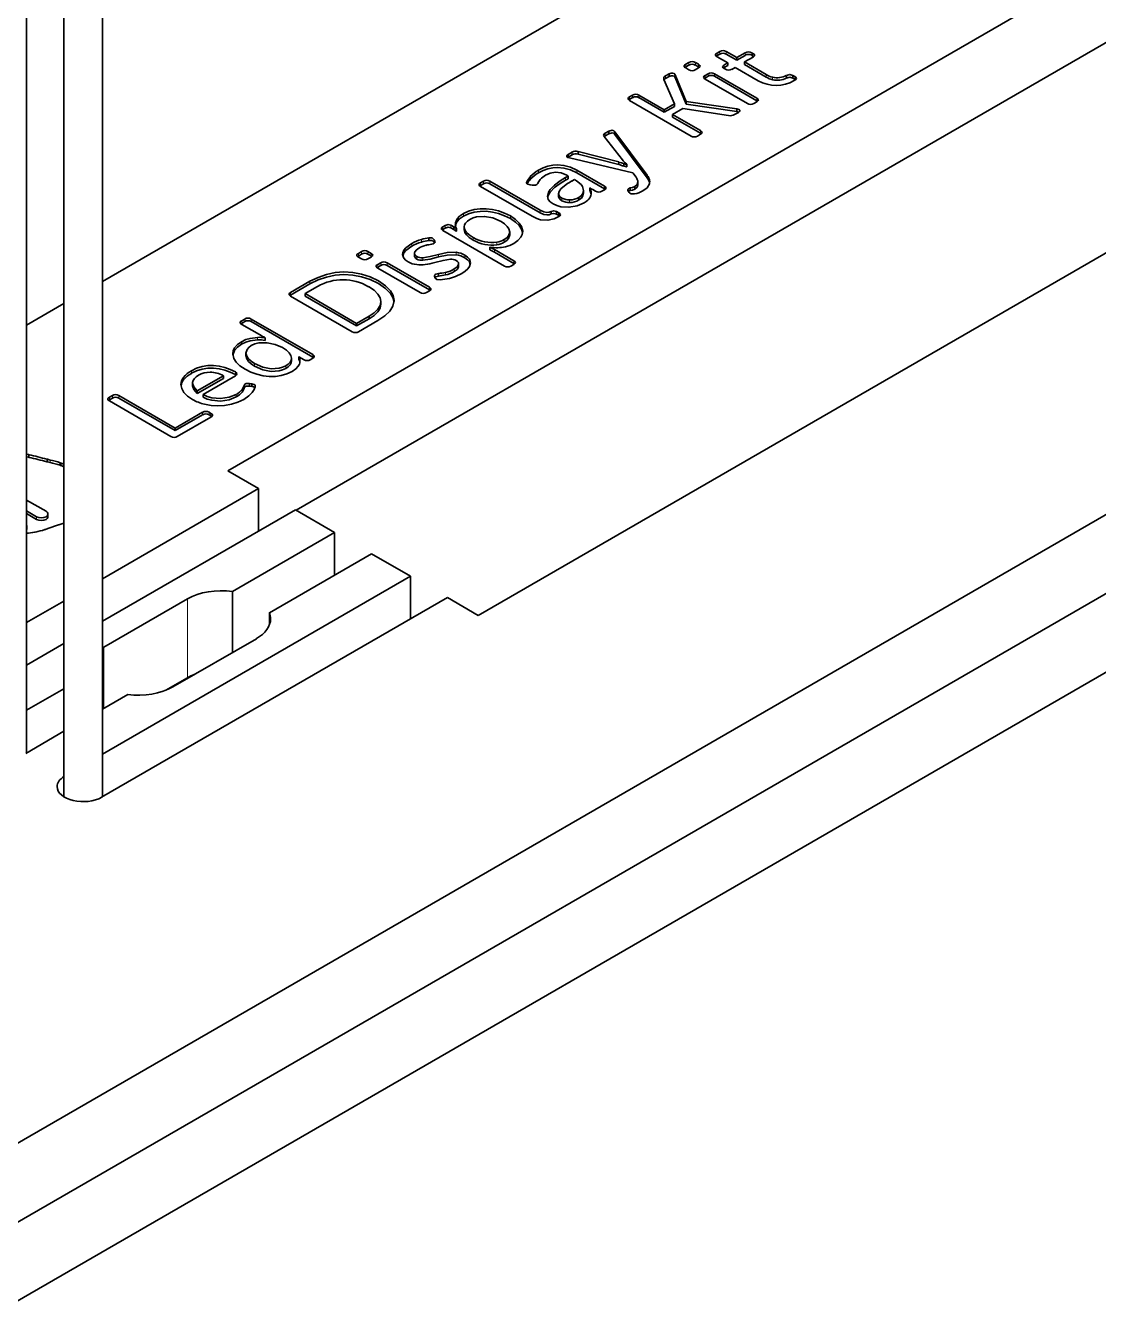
# Model space of a CAD drawing. Extents: x 276 to 1434, y 180 to 714.
# Drawn here: x 852.07 to 885.41, y 555.13 to 595.08 of the extents above; entities that cross this region are included whole.
import ezdxf

# ---------------------------------------------------------------- set-up
doc = ezdxf.new("R2010")
doc.units = 0

msp = doc.modelspace()

# ---------------------------------------------------------------- linework, layer by layer
at = {"color": 7, "lineweight": 35}
for p, q in [((854.457, 587.14), (1030.455, 688.752)), ((1033.969, 682.641), (858.355, 581.25)), ((1033.969, 680.191), (860.476, 580.025)), ((866.133, 576.759), (1041.747, 678.15)), ((1052.332, 676.121), (851.253, 560.028)), ((1052.332, 673.672), (851.253, 557.578)), ((1052.332, 673.672), (851.253, 557.578)), ((1052.332, 671.222), (851.253, 555.129)), ((852.096, 572.484), (852.096, 604.293)), ((853.257, 571.121), (853.257, 602.93)), ((854.457, 571.12), (854.457, 602.929))]:
    msp.add_line(p, q, dxfattribs=at)
at = {"color": 7, "lineweight": 35, "ltscale": 0.000726647}
for p, q in [((873.537, 594.138), (873.561, 594.154)), ((870.815, 592.777), (870.84, 592.794)), ((870.058, 590.016), (870.082, 590)), ((862.988, 587.567), (863.012, 587.583)), ((860.991, 584.782), (861.015, 584.765))]:
    msp.add_line(p, q, dxfattribs=at)
at = {"color": 7, "lineweight": 35, "ltscale": 0.002513}
msp.add_line((873.561, 594.236), (873.648, 594.286), dxfattribs=at)
at = {"color": 7, "lineweight": 13, "ltscale": 0.00204}
for p, q in [((873.561, 594.236), (873.561, 594.154)), ((874.678, 594.224), (874.678, 594.142)), ((873.282, 593.594), (873.282, 593.513)), ((873.48, 593.594), (873.48, 593.513)), ((866.209, 590.202), (866.209, 590.12)), ((870.058, 590.098), (870.058, 590.016)), ((868.741, 589.728), (868.741, 589.646)), ((868.978, 589.673), (868.978, 589.591)), ((865.679, 589.245), (865.679, 589.164)), ((867.137, 589.171), (867.137, 589.089)), ((864.373, 588.443), (864.373, 588.362)), ((862.512, 588.067), (862.512, 587.986)), ((862.709, 588.067), (862.709, 587.986)), ((864.231, 587.912), (864.231, 587.83)), ((865.722, 587.953), (865.722, 587.872)), ((863.105, 587.718), (863.105, 587.636)), ((863.302, 587.718), (863.302, 587.636)), ((857.219, 584.362), (857.219, 584.281)), ((856.976, 584.156), (856.976, 584.074)), ((854.669, 583.539), (854.669, 583.458)), ((857.827, 583.037), (857.827, 582.955)), ((852.723, 581.613), (852.723, 581.532)), ((852.742, 581.608), (852.742, 581.527))]:
    msp.add_line(p, q, dxfattribs=at)
at = {"color": 7, "lineweight": 35, "ltscale": 0.002512}
msp.add_line((873.561, 594.154), (873.648, 594.204), dxfattribs=at)
at = {"color": 7, "lineweight": 13, "ltscale": 0.002042}
for p, q in [((873.648, 594.286), (873.648, 594.204)), ((873.845, 594.286), (873.845, 594.204)), ((874.441, 594.246), (874.441, 594.164)), ((874.639, 594.246), (874.639, 594.164)), ((872.588, 593.885), (872.588, 593.803)), ((872.689, 593.943), (872.689, 593.862)), ((872.887, 593.943), (872.887, 593.862)), ((872.986, 593.886), (872.986, 593.805)), ((873.785, 593.867), (873.785, 593.786)), ((871.962, 593.523), (871.962, 593.442)), ((873.19, 593.541), (873.19, 593.459)), ((875.088, 593.569), (875.088, 593.487)), ((875.291, 593.486), (875.291, 593.404)), ((875.982, 593.505), (875.982, 593.423)), ((870.84, 592.875), (870.84, 592.794)), ((870.936, 592.931), (870.936, 592.849)), ((871.133, 592.931), (871.133, 592.849)), ((874.797, 592.834), (874.797, 592.752)), ((873.049, 591.825), (873.049, 591.743)), ((870.086, 591.748), (870.086, 591.667)), ((869.053, 591.152), (869.053, 591.07)), ((868.01, 590.592), (868.01, 590.51)), ((869.199, 590.594), (869.199, 590.512)), ((866.302, 590.255), (866.302, 590.174)), ((866.499, 590.255), (866.499, 590.174)), ((867.758, 590.394), (867.758, 590.313)), ((868.855, 590.368), (868.855, 590.286)), ((865.484, 589.08), (865.484, 588.998)), ((868.065, 589.351), (868.065, 589.27)), ((865.038, 588.834), (865.038, 588.753)), ((865.107, 588.874), (865.107, 588.792)), ((865.29, 588.883), (865.29, 588.801)), ((864.069, 588.316), (864.069, 588.235)), ((865.984, 588.499), (865.984, 588.418)), ((866.718, 588.357), (866.718, 588.276)), ((866.948, 588.437), (866.948, 588.355)), ((862.41, 588.009), (862.41, 587.927)), ((862.808, 588.01), (862.808, 587.929)), ((864.411, 587.875), (864.411, 587.794)), ((864.897, 587.978), (864.897, 587.897)), ((865.452, 588.042), (865.452, 587.96)), ((866.64, 588.127), (866.64, 588.046)), ((867.242, 587.78), (867.242, 587.698)), ((863.012, 587.665), (863.012, 587.583)), ((865.119, 587.419), (865.119, 587.337)), ((865.392, 587.525), (865.392, 587.443)), ((865.525, 587.662), (865.525, 587.58)), ((860.907, 587.141), (860.907, 587.059)), ((864.619, 586.958), (864.619, 586.876)), ((860.306, 586.794), (860.306, 586.712)), ((858.785, 585.916), (858.785, 585.834)), ((858.878, 585.969), (858.878, 585.888)), ((859.075, 585.969), (859.075, 585.888)), ((859.278, 585.399), (859.278, 585.318)), ((859.186, 584.582), (859.186, 584.5)), ((860.991, 584.863), (860.991, 584.782)), ((858.593, 584.323), (858.593, 584.241)), ((860.156, 584.516), (860.156, 584.434)), ((858.795, 583.777), (858.795, 583.695)), ((854.765, 583.595), (854.765, 583.513)), ((854.963, 583.595), (854.963, 583.513)), ((858.617, 583.628), (858.617, 583.546)), ((857.57, 583.071), (857.57, 582.989)), ((857.768, 583.071), (857.768, 582.989)), ((852.152, 581.756), (852.152, 581.674)), ((852.175, 581.751), (852.175, 581.669)), ((852.827, 581.587), (852.827, 581.505)), ((853.168, 581.493), (853.168, 581.412)), ((852.408, 579.824), (852.408, 579.742))]:
    msp.add_line(p, q, dxfattribs=at)
at = {"color": 7, "lineweight": 35, "ltscale": 0.009592}
for p, q in [((873.845, 594.286), (874.178, 594.094)), ((873.845, 594.204), (874.178, 594.012))]:
    msp.add_line(p, q, dxfattribs=at)
at = {"color": 7, "lineweight": 35, "ltscale": 0.007605}
for p, q in [((874.178, 594.094), (874.441, 594.246)), ((874.178, 594.012), (874.441, 594.164))]:
    msp.add_line(p, q, dxfattribs=at)
at = {"color": 7, "lineweight": 35, "ltscale": 0.001123}
for p, q in [((874.639, 594.246), (874.678, 594.224)), ((874.639, 594.164), (874.678, 594.142))]:
    msp.add_line(p, q, dxfattribs=at)
at = {"color": 7, "lineweight": 35, "ltscale": 0.000724529}
for p, q in [((872.564, 593.787), (872.588, 593.803)), ((873.761, 593.77), (873.785, 593.786)), ((860.282, 586.696), (860.306, 586.712))]:
    msp.add_line(p, q, dxfattribs=at)
at = {"color": 7, "lineweight": 35, "ltscale": 0.002939}
for p, q in [((872.588, 593.885), (872.689, 593.943)), ((872.588, 593.803), (872.689, 593.862)), ((862.41, 587.927), (862.512, 587.986))]:
    msp.add_line(p, q, dxfattribs=at)
at = {"color": 7, "lineweight": 35, "ltscale": 0.002852}
for p, q in [((872.686, 593.714), (872.588, 593.771)), ((862.509, 587.838), (862.41, 587.895))]:
    msp.add_line(p, q, dxfattribs=at)
at = {"color": 7, "lineweight": 35, "ltscale": 0.002938}
for p, q in [((872.986, 593.772), (872.884, 593.714)), ((862.41, 588.009), (862.512, 588.067))]:
    msp.add_line(p, q, dxfattribs=at)
at = {"color": 7, "lineweight": 35, "ltscale": 0.002851}
for p, q in [((872.887, 593.943), (872.986, 593.886)), ((872.887, 593.862), (872.986, 593.805)), ((862.709, 588.067), (862.808, 588.01)), ((862.709, 587.986), (862.808, 587.929))]:
    msp.add_line(p, q, dxfattribs=at)
at = {"color": 7, "lineweight": 35, "ltscale": 0.000725796}
for p, q in [((872.986, 593.805), (873.01, 593.789)), ((873.165, 593.443), (873.19, 593.459)), ((874.797, 592.752), (874.821, 592.736)), ((873.049, 591.743), (873.073, 591.727)), ((865.014, 588.737), (865.038, 588.753)), ((862.808, 587.929), (862.832, 587.912)), ((864.619, 586.876), (864.643, 586.86)), ((858.761, 585.818), (858.785, 585.834))]:
    msp.add_line(p, q, dxfattribs=at)
at = {"color": 7, "lineweight": 35, "ltscale": 0.009593}
msp.add_line((873.893, 593.93), (873.561, 594.122), dxfattribs=at)
at = {"color": 7, "lineweight": 35, "ltscale": 0.003118}
msp.add_line((873.785, 593.867), (873.893, 593.93), dxfattribs=at)
at = {"color": 7, "lineweight": 35, "ltscale": 0.003119}
msp.add_line((873.785, 593.786), (873.893, 593.848), dxfattribs=at)
at = {"color": 7, "lineweight": 35, "ltscale": 0.001124}
for p, q in [((873.824, 593.731), (873.785, 593.753)), ((868.933, 590.413), (868.894, 590.435))]:
    msp.add_line(p, q, dxfattribs=at)
at = {"color": 7, "lineweight": 35, "ltscale": 0.00204}
for p, q in [((873.893, 593.93), (873.893, 593.848)), ((872.597, 592.732), (872.597, 592.65)), ((874.177, 592.497), (874.177, 592.415)), ((870.193, 591.81), (870.193, 591.729)), ((870.666, 590.801), (870.666, 590.72)), ((871.1, 590.218), (871.1, 590.136)), ((869.415, 589.964), (869.415, 589.883)), ((869.265, 589.75), (869.265, 589.669)), ((865.528, 587.686), (865.528, 587.604)), ((862.742, 586.057), (862.742, 585.976)), ((859.518, 585.389), (859.518, 585.307)), ((858.915, 584.912), (858.915, 584.831)), ((858.86, 583.906), (858.86, 583.824))]:
    msp.add_line(p, q, dxfattribs=at)
at = {"color": 7, "lineweight": 35, "ltscale": 0.003024}
msp.add_line((874.123, 593.79), (874.019, 593.729), dxfattribs=at)
at = {"color": 7, "lineweight": 35, "ltscale": 0.020746}
msp.add_line((874.842, 593.375), (874.123, 593.79), dxfattribs=at)
at = {"color": 7, "lineweight": 35, "ltscale": 0.002042}
for p, q in [((874.178, 594.094), (874.178, 594.012)), ((874.414, 593.958), (874.414, 593.876)), ((872.073, 593.587), (872.073, 593.506)), ((872.261, 593.558), (872.261, 593.476)), ((875.716, 593.538), (875.716, 593.456)), ((875.92, 593.541), (875.92, 593.459)), ((872.241, 592.658), (872.241, 592.576)), ((872.603, 592.728), (872.603, 592.647)), ((871.923, 592.475), (871.923, 592.393)), ((872.178, 592.328), (872.178, 592.246)), ((870.385, 591.79), (870.385, 591.708)), ((868.936, 591.085), (868.936, 591.003)), ((869.242, 591.171), (869.242, 591.089)), ((870.511, 590.85), (870.511, 590.768)), ((870.747, 590.775), (870.747, 590.694)), ((870.753, 590.779), (870.753, 590.697)), ((868.933, 590.413), (868.933, 590.331)), ((871.385, 590.442), (871.385, 590.36)), ((868.637, 589.86), (868.637, 589.778)), ((869.606, 590.048), (869.606, 589.966)), ((870.858, 590.041), (870.858, 589.959)), ((871.01, 590.091), (871.01, 590.009)), ((868.403, 589.315), (868.403, 589.234)), ((868.568, 589.31), (868.568, 589.229)), ((868.639, 589.269), (868.639, 589.187)), ((865.38, 588.831), (865.38, 588.749)), ((865.455, 588.781), (865.455, 588.699)), ((865.46, 588.784), (865.46, 588.702)), ((865.701, 588.831), (865.701, 588.749)), ((867.117, 588.671), (867.117, 588.589)), ((864.605, 588.491), (864.605, 588.409)), ((864.77, 588.434), (864.77, 588.352)), ((866.499, 588.198), (866.499, 588.116)), ((864.156, 588.008), (864.156, 587.927)), ((864.898, 587.381), (864.898, 587.3)), ((860.758, 586.757), (860.758, 586.676)), ((863.109, 586.51), (863.109, 586.429)), ((862.356, 585.834), (862.356, 585.753)), ((859.512, 585.385), (859.512, 585.304)), ((858.782, 585.264), (858.782, 585.183)), ((860.331, 584.75), (860.331, 584.668)), ((860.56, 584.794), (860.56, 584.713)), ((858.214, 584.206), (858.214, 584.125)), ((857.258, 583.977), (857.258, 583.895)), ((859.027, 583.964), (859.027, 583.883)), ((859.099, 583.954), (859.099, 583.872)), ((857.403, 583.738), (857.403, 583.657)), ((857.581, 583.621), (857.581, 583.539)), ((856.72, 582.58), (856.72, 582.499)), ((853.145, 581.502), (853.145, 581.42)), ((852.761, 579.909), (852.761, 579.827)), ((852.103, 579.53), (852.103, 579.448))]:
    msp.add_line(p, q, dxfattribs=at)
at = {"color": 7, "lineweight": 35, "ltscale": 0.007689}
msp.add_line((874.681, 594.111), (874.414, 593.958), dxfattribs=at)
at = {"color": 7, "lineweight": 35, "ltscale": 0.019442}
for p, q in [((874.414, 593.958), (875.088, 593.569)), ((874.414, 593.876), (875.088, 593.487))]:
    msp.add_line(p, q, dxfattribs=at)
at = {"color": 7, "lineweight": 35, "ltscale": 0.000736799}
msp.add_line((874.678, 594.142), (874.702, 594.126), dxfattribs=at)
at = {"color": 7, "lineweight": 35, "ltscale": 0.020716}
msp.add_line((872.241, 592.658), (871.911, 593.418), dxfattribs=at)
at = {"color": 7, "lineweight": 35, "ltscale": 0.003198}
for p, q in [((871.962, 593.523), (872.073, 593.587)), ((871.962, 593.442), (872.073, 593.506))]:
    msp.add_line(p, q, dxfattribs=at)
at = {"color": 7, "lineweight": 35, "ltscale": 0.022289}
msp.add_line((872.261, 593.558), (872.597, 592.732), dxfattribs=at)
at = {"color": 7, "lineweight": 35, "ltscale": 0.022287}
msp.add_line((872.261, 593.476), (872.597, 592.65), dxfattribs=at)
at = {"color": 7, "lineweight": 35, "ltscale": 0.002679}
for p, q in [((873.19, 593.541), (873.282, 593.594)), ((866.209, 590.12), (866.302, 590.174))]:
    msp.add_line(p, q, dxfattribs=at)
at = {"color": 7, "lineweight": 35, "ltscale": 0.00268}
for p, q in [((873.19, 593.459), (873.282, 593.513)), ((866.209, 590.202), (866.302, 590.255)), ((867.245, 587.668), (867.152, 587.614)), ((864.619, 586.844), (864.526, 586.79))]:
    msp.add_line(p, q, dxfattribs=at)
at = {"color": 7, "lineweight": 35, "ltscale": 0.038016}
for p, q in [((874.506, 592.666), (873.19, 593.427)), ((864.329, 586.79), (863.012, 587.55))]:
    msp.add_line(p, q, dxfattribs=at)
at = {"color": 7, "lineweight": 35, "ltscale": 0.038013}
for p, q in [((873.48, 593.594), (874.797, 592.834)), ((863.302, 587.718), (864.619, 586.958))]:
    msp.add_line(p, q, dxfattribs=at)
at = {"color": 7, "lineweight": 35, "ltscale": 0.038014}
for p, q in [((873.48, 593.513), (874.797, 592.752)), ((863.302, 587.636), (864.619, 586.876))]:
    msp.add_line(p, q, dxfattribs=at)
at = {"color": 7, "lineweight": 35, "ltscale": 0.001814}
for p, q in [((875.92, 593.541), (875.982, 593.505)), ((875.92, 593.459), (875.982, 593.423))]:
    msp.add_line(p, q, dxfattribs=at)
at = {"color": 7, "lineweight": 35, "ltscale": 0.000643715}
msp.add_line((875.982, 593.423), (876.004, 593.409), dxfattribs=at)
at = {"color": 7, "lineweight": 35, "ltscale": 0.002771}
for p, q in [((870.84, 592.875), (870.936, 592.931)), ((870.84, 592.794), (870.936, 592.849)), ((873.049, 591.711), (872.953, 591.655))]:
    msp.add_line(p, q, dxfattribs=at)
at = {"color": 7, "lineweight": 35, "ltscale": 0.055304}
for p, q in [((872.755, 591.655), (870.84, 592.761)), ((859.075, 585.969), (860.991, 584.863)), ((859.075, 585.888), (860.991, 584.782))]:
    msp.add_line(p, q, dxfattribs=at)
at = {"color": 7, "lineweight": 35, "ltscale": 0.022813}
for p, q in [((871.133, 592.931), (871.923, 592.475)), ((871.133, 592.849), (871.923, 592.393))]:
    msp.add_line(p, q, dxfattribs=at)
at = {"color": 7, "lineweight": 35, "ltscale": 0.009158}
for p, q in [((871.923, 592.475), (872.241, 592.658)), ((871.923, 592.393), (872.241, 592.576)), ((872.495, 592.511), (872.178, 592.328))]:
    msp.add_line(p, q, dxfattribs=at)
at = {"color": 7, "lineweight": 35, "ltscale": 0.000172228}
for p, q in [((872.597, 592.732), (872.603, 592.728)), ((866.505, 588.201), (866.499, 588.198)), ((859.512, 585.385), (859.518, 585.389))]:
    msp.add_line(p, q, dxfattribs=at)
at = {"color": 7, "lineweight": 35, "ltscale": 0.000172991}
for p, q in [((872.597, 592.65), (872.603, 592.647)), ((859.512, 585.304), (859.518, 585.307))]:
    msp.add_line(p, q, dxfattribs=at)
at = {"color": 7, "lineweight": 35, "ltscale": 0.039787}
for p, q in [((872.603, 592.728), (874.177, 592.497)), ((872.603, 592.647), (874.177, 592.415))]:
    msp.add_line(p, q, dxfattribs=at)
at = {"color": 7, "lineweight": 35, "ltscale": 0.002678}
for p, q in [((874.797, 592.72), (874.704, 592.666)), ((863.012, 587.665), (863.105, 587.718)), ((863.012, 587.583), (863.105, 587.636)), ((858.785, 585.916), (858.878, 585.969)), ((858.785, 585.834), (858.878, 585.888))]:
    msp.add_line(p, q, dxfattribs=at)
at = {"color": 7, "lineweight": 35, "ltscale": 0.025138}
for p, q in [((872.178, 592.328), (873.049, 591.825)), ((872.178, 592.246), (873.049, 591.743))]:
    msp.add_line(p, q, dxfattribs=at)
at = {"color": 7, "lineweight": 35, "ltscale": 0.036029}
msp.add_line((873.92, 592.293), (872.495, 592.511), dxfattribs=at)
at = {"color": 7, "lineweight": 35, "ltscale": 0.003543}
msp.add_line((874.228, 592.392), (874.106, 592.321), dxfattribs=at)
at = {"color": 7, "lineweight": 35, "ltscale": 0.003111}
msp.add_line((870.086, 591.748), (870.193, 591.81), dxfattribs=at)
at = {"color": 7, "lineweight": 35, "ltscale": 0.041964}
for p, q in [((870.385, 591.79), (871.385, 590.442)), ((870.385, 591.708), (871.385, 590.36))]:
    msp.add_line(p, q, dxfattribs=at)
at = {"color": 7, "lineweight": 35, "ltscale": 0.023055}
msp.add_line((870.625, 590.912), (870.056, 591.638), dxfattribs=at)
at = {"color": 7, "lineweight": 35, "ltscale": 0.003112}
msp.add_line((870.086, 591.667), (870.193, 591.729), dxfattribs=at)
at = {"color": 7, "lineweight": 35, "ltscale": 0.00045935}
msp.add_line((868.92, 590.993), (868.936, 591.003), dxfattribs=at)
at = {"color": 7, "lineweight": 35, "ltscale": 0.003371}
for p, q in [((868.936, 591.085), (869.053, 591.152)), ((868.936, 591.003), (869.053, 591.07))]:
    msp.add_line(p, q, dxfattribs=at)
at = {"color": 7, "lineweight": 35, "ltscale": 0.050567}
msp.add_line((870.945, 590.516), (868.975, 590.976), dxfattribs=at)
at = {"color": 7, "lineweight": 35, "ltscale": 0.032733}
for p, q in [((869.242, 591.171), (870.511, 590.85)), ((869.242, 591.089), (870.511, 590.768))]:
    msp.add_line(p, q, dxfattribs=at)
at = {"color": 7, "lineweight": 35, "ltscale": 0.024794}
for p, q in [((869.199, 590.594), (870.058, 590.098)), ((869.199, 590.512), (870.058, 590.016))]:
    msp.add_line(p, q, dxfattribs=at)
at = {"color": 7, "lineweight": 35, "ltscale": 0.002121}
msp.add_line((870.666, 590.801), (870.747, 590.775), dxfattribs=at)
at = {"color": 7, "lineweight": 35, "ltscale": 0.002122}
msp.add_line((870.666, 590.72), (870.747, 590.694), dxfattribs=at)
at = {"color": 7, "lineweight": 35, "ltscale": 0.001555}
msp.add_line((870.753, 590.779), (870.708, 590.822), dxfattribs=at)
at = {"color": 7, "lineweight": 35, "ltscale": 0.000165415}
for p, q in [((870.747, 590.775), (870.753, 590.779)), ((870.747, 590.694), (870.753, 590.697)), ((869.612, 590.051), (869.606, 590.048)), ((865.455, 588.781), (865.46, 588.784)), ((865.455, 588.699), (865.46, 588.702)), ((860.566, 584.797), (860.56, 584.794))]:
    msp.add_line(p, q, dxfattribs=at)
at = {"color": 7, "lineweight": 35, "ltscale": 0.045194}
for p, q in [((866.499, 590.255), (868.065, 589.351)), ((866.499, 590.174), (868.065, 589.27))]:
    msp.add_line(p, q, dxfattribs=at)
at = {"color": 7, "lineweight": 13, "ltscale": 0.001294}
msp.add_line((867.648, 590.234), (867.648, 590.183), dxfattribs=at)
at = {"color": 7, "lineweight": 35, "ltscale": 0.002255}
for p, q in [((868.855, 590.368), (868.933, 590.413)), ((868.855, 590.286), (868.933, 590.331))]:
    msp.add_line(p, q, dxfattribs=at)
at = {"color": 7, "lineweight": 35, "ltscale": 0.002248}
msp.add_line((869.127, 590.303), (869.049, 590.258), dxfattribs=at)
at = {"color": 7, "lineweight": 35, "ltscale": 0.0019}
msp.add_line((869.193, 590.265), (869.127, 590.303), dxfattribs=at)
at = {"color": 7, "lineweight": 35, "ltscale": 0.004354}
msp.add_line((871.043, 590.373), (870.945, 590.516), dxfattribs=at)
at = {"color": 7, "lineweight": 35, "ltscale": 0.000725382}
for p, q in [((866.185, 590.104), (866.209, 590.12)), ((862.386, 587.911), (862.41, 587.927)), ((854.645, 583.441), (854.669, 583.458)), ((857.827, 582.955), (857.851, 582.939))]:
    msp.add_line(p, q, dxfattribs=at)
at = {"color": 7, "lineweight": 35, "ltscale": 0.046224}
msp.add_line((867.81, 589.164), (866.209, 590.088), dxfattribs=at)
at = {"color": 7, "lineweight": 35, "ltscale": 0.001667}
msp.add_line((867.816, 590.127), (867.75, 590.138), dxfattribs=at)
at = {"color": 7, "lineweight": 35, "ltscale": 0.002585}
msp.add_line((869.785, 589.941), (869.696, 589.992), dxfattribs=at)
at = {"color": 7, "lineweight": 35, "ltscale": 0.00216}
msp.add_line((870.058, 589.984), (869.983, 589.941), dxfattribs=at)
at = {"color": 7, "lineweight": 35, "ltscale": 0.001279}
msp.add_line((870.825, 589.904), (870.798, 589.948), dxfattribs=at)
at = {"color": 7, "lineweight": 35, "ltscale": 0.002073}
for p, q in [((868.568, 589.31), (868.639, 589.269)), ((868.568, 589.229), (868.639, 589.187))]:
    msp.add_line(p, q, dxfattribs=at)
at = {"color": 7, "lineweight": 35, "ltscale": 0.000807953}
msp.add_line((868.639, 589.187), (868.666, 589.169), dxfattribs=at)
at = {"color": 7, "lineweight": 35, "ltscale": 0.001987}
for p, q in [((865.038, 588.834), (865.107, 588.874)), ((865.038, 588.753), (865.107, 588.792))]:
    msp.add_line(p, q, dxfattribs=at)
at = {"color": 7, "lineweight": 35, "ltscale": 0.055319}
msp.add_line((866.955, 587.614), (865.038, 588.72), dxfattribs=at)
at = {"color": 7, "lineweight": 35, "ltscale": 0.002592}
for p, q in [((865.29, 588.883), (865.38, 588.831)), ((865.29, 588.801), (865.38, 588.749))]:
    msp.add_line(p, q, dxfattribs=at)
at = {"color": 7, "lineweight": 35, "ltscale": 0.002258}
for p, q in [((865.38, 588.831), (865.455, 588.781)), ((865.38, 588.749), (865.455, 588.699))]:
    msp.add_line(p, q, dxfattribs=at)
at = {"color": 7, "lineweight": 35, "ltscale": 0.000680174}
msp.add_line((865.426, 588.904), (865.427, 588.931), dxfattribs=at)
at = {"color": 7, "lineweight": 35, "ltscale": 0.001346}
msp.add_line((865.427, 588.931), (865.427, 588.877), dxfattribs=at)
at = {"color": 7, "lineweight": 35, "ltscale": 0.00113}
msp.add_line((864.77, 588.434), (864.788, 588.392), dxfattribs=at)
at = {"color": 7, "lineweight": 35, "ltscale": 0.000511916}
msp.add_line((864.77, 588.352), (864.778, 588.333), dxfattribs=at)
at = {"color": 7, "lineweight": 35, "ltscale": 0.001192}
msp.add_line((864.788, 588.392), (864.788, 588.344), dxfattribs=at)
at = {"color": 7, "lineweight": 35, "ltscale": 0.002937}
msp.add_line((862.808, 587.896), (862.706, 587.838), dxfattribs=at)
at = {"color": 7, "lineweight": 35, "ltscale": 0.017369}
for p, q in [((866.64, 588.127), (867.242, 587.78)), ((866.64, 588.046), (867.242, 587.698)), ((860.306, 586.794), (860.907, 587.141)), ((860.306, 586.712), (860.907, 587.059))]:
    msp.add_line(p, q, dxfattribs=at)
at = {"color": 7, "lineweight": 35, "ltscale": 0.000595822}
msp.add_line((865.525, 587.662), (865.528, 587.686), dxfattribs=at)
at = {"color": 7, "lineweight": 35, "ltscale": 0.000597334}
msp.add_line((865.525, 587.58), (865.528, 587.604), dxfattribs=at)
at = {"color": 7, "lineweight": 35, "ltscale": 0.000735532}
msp.add_line((867.242, 587.698), (867.266, 587.682), dxfattribs=at)
at = {"color": 7, "lineweight": 35, "ltscale": 0.011147}
for p, q in [((861.144, 586.98), (860.758, 586.757)), ((862.356, 585.834), (862.742, 586.057))]:
    msp.add_line(p, q, dxfattribs=at)
at = {"color": 7, "lineweight": 35, "ltscale": 0.000456322}
msp.add_line((864.781, 587.289), (864.779, 587.308), dxfattribs=at)
at = {"color": 7, "lineweight": 35, "ltscale": 0.001079}
msp.add_line((864.793, 587.248), (864.781, 587.289), dxfattribs=at)
at = {"color": 7, "lineweight": 35, "ltscale": 0.055297}
msp.add_line((862.221, 585.574), (860.306, 586.68), dxfattribs=at)
at = {"color": 7, "lineweight": 35, "ltscale": 0.046143}
for p, q in [((860.758, 586.757), (862.356, 585.834)), ((860.758, 586.676), (862.356, 585.753))]:
    msp.add_line(p, q, dxfattribs=at)
at = {"color": 7, "lineweight": 35, "ltscale": 0.033525}
for p, q in [((852.096, 585.776), (853.257, 586.447)), ((852.096, 575.21), (853.257, 575.881))]:
    msp.add_line(p, q, dxfattribs=at)
at = {"color": 7, "lineweight": 35, "ltscale": 0.017974}
msp.add_line((859.407, 585.442), (858.785, 585.802), dxfattribs=at)
at = {"color": 7, "lineweight": 35, "ltscale": 0.011148}
msp.add_line((862.356, 585.753), (862.742, 585.976), dxfattribs=at)
at = {"color": 7, "lineweight": 35, "ltscale": 0.01737}
msp.add_line((863.02, 585.921), (862.419, 585.574), dxfattribs=at)
at = {"color": 7, "lineweight": 35, "ltscale": 0.000456546}
msp.add_line((860.596, 584.664), (860.596, 584.646), dxfattribs=at)
at = {"color": 7, "lineweight": 35, "ltscale": 0.002505}
msp.add_line((860.721, 584.701), (860.634, 584.751), dxfattribs=at)
at = {"color": 7, "lineweight": 35, "ltscale": 0.002254}
msp.add_line((860.991, 584.749), (860.913, 584.704), dxfattribs=at)
at = {"color": 7, "lineweight": 35, "ltscale": 0.023409}
for p, q in [((857.403, 583.738), (858.214, 584.206)), ((857.403, 583.657), (858.214, 584.125))]:
    msp.add_line(p, q, dxfattribs=at)
at = {"color": 7, "lineweight": 35, "ltscale": 0.029215}
msp.add_line((858.593, 584.205), (857.581, 583.621), dxfattribs=at)
at = {"color": 7, "lineweight": 35, "ltscale": 0.000758067}
msp.add_line((858.593, 584.241), (858.618, 584.223), dxfattribs=at)
at = {"color": 7, "lineweight": 35, "ltscale": 0.000559305}
msp.add_line((857.259, 583.999), (857.258, 583.977), dxfattribs=at)
at = {"color": 7, "lineweight": 35, "ltscale": 0.001809}
for p, q in [((859.027, 583.964), (859.099, 583.954)), ((859.027, 583.883), (859.099, 583.872))]:
    msp.add_line(p, q, dxfattribs=at)
at = {"color": 7, "lineweight": 35, "ltscale": 0.002773}
for p, q in [((854.669, 583.539), (854.765, 583.595)), ((854.669, 583.458), (854.765, 583.513))]:
    msp.add_line(p, q, dxfattribs=at)
at = {"color": 7, "lineweight": 35, "ltscale": 0.055301}
msp.add_line((856.585, 582.319), (854.669, 583.425), dxfattribs=at)
at = {"color": 7, "lineweight": 35, "ltscale": 0.050724}
for p, q in [((854.963, 583.595), (856.72, 582.58)), ((854.963, 583.513), (856.72, 582.499))]:
    msp.add_line(p, q, dxfattribs=at)
at = {"color": 7, "lineweight": 35, "ltscale": 0.024541}
for p, q in [((856.72, 582.58), (857.57, 583.071)), ((856.72, 582.499), (857.57, 582.989))]:
    msp.add_line(p, q, dxfattribs=at)
at = {"color": 7, "lineweight": 35, "ltscale": 0.001721}
for p, q in [((857.768, 583.071), (857.827, 583.037)), ((857.768, 582.989), (857.827, 582.955))]:
    msp.add_line(p, q, dxfattribs=at)
at = {"color": 7, "lineweight": 35, "ltscale": 0.030159}
msp.add_line((857.827, 582.923), (856.782, 582.319), dxfattribs=at)
at = {"color": 7, "lineweight": 35, "ltscale": 0.001432}
for p, q in [((852.152, 581.756), (852.096, 581.768)), ((852.152, 581.674), (852.096, 581.687))]:
    msp.add_line(p, q, dxfattribs=at)
at = {"color": 7, "lineweight": 35, "ltscale": 0.000591862}
for p, q in [((852.175, 581.751), (852.152, 581.756)), ((852.175, 581.669), (852.152, 581.674))]:
    msp.add_line(p, q, dxfattribs=at)
at = {"color": 7, "lineweight": 35, "ltscale": 0.000491475}
for p, q in [((852.742, 581.608), (852.723, 581.613)), ((852.742, 581.527), (852.723, 581.532))]:
    msp.add_line(p, q, dxfattribs=at)
at = {"color": 7, "lineweight": 35, "ltscale": 0.002196}
for p, q in [((852.827, 581.587), (852.742, 581.608)), ((852.827, 581.505), (852.742, 581.527))]:
    msp.add_line(p, q, dxfattribs=at)
at = {"color": 7, "lineweight": 35, "ltscale": 0.000618103}
for p, q in [((853.168, 581.493), (853.145, 581.502)), ((853.168, 581.412), (853.145, 581.42))]:
    msp.add_line(p, q, dxfattribs=at)
at = {"color": 7, "lineweight": 35, "ltscale": 0.002426}
for p, q in [((853.257, 581.455), (853.168, 581.493)), ((853.257, 581.374), (853.168, 581.412))]:
    msp.add_line(p, q, dxfattribs=at)
at = {"color": 7, "lineweight": 35, "ltscale": 0.027557}
msp.add_line((858.355, 581.25), (859.309, 580.699), dxfattribs=at)
at = {"color": 7, "lineweight": 35, "ltscale": 0.140069}
msp.add_line((859.309, 580.699), (854.457, 577.897), dxfattribs=at)
at = {"color": 7, "lineweight": 35, "ltscale": 0.033089}
for p, q in [((859.309, 580.699), (859.309, 579.375)), ((861.671, 579.335), (861.671, 578.012)), ((864.032, 577.972), (864.032, 576.648))]:
    msp.add_line(p, q, dxfattribs=at)
at = {"color": 7, "lineweight": 35, "ltscale": 0.017454}
msp.add_line((852.096, 580.342), (852.7, 579.993), dxfattribs=at)
at = {"color": 7, "lineweight": 35, "ltscale": 0.009002}
for p, q in [((852.408, 579.824), (852.096, 580.004)), ((852.408, 579.742), (852.096, 579.922))]:
    msp.add_line(p, q, dxfattribs=at)
at = {"color": 7, "lineweight": 35, "ltscale": 0.173159}
msp.add_line((854.457, 576.574), (860.456, 580.037), dxfattribs=at)
at = {"color": 7, "lineweight": 35, "ltscale": 0.035077}
msp.add_line((860.456, 580.037), (861.671, 579.335), dxfattribs=at)
at = {"color": 7, "lineweight": 35, "ltscale": 0.000504755}
msp.add_line((852.667, 579.424), (852.686, 579.43), dxfattribs=at)
at = {"color": 7, "lineweight": 35, "ltscale": 0.001904}
msp.add_line((852.686, 579.43), (852.758, 579.454), dxfattribs=at)
at = {"color": 7, "lineweight": 35, "ltscale": 0.008665}
msp.add_line((852.758, 579.454), (853.086, 579.568), dxfattribs=at)
at = {"color": 7, "lineweight": 35, "ltscale": 0.000465693}
msp.add_line((853.086, 579.568), (853.103, 579.574), dxfattribs=at)
at = {"color": 7, "lineweight": 35, "ltscale": 0.004107}
msp.add_line((853.103, 579.574), (853.258, 579.629), dxfattribs=at)
at = {"color": 7, "lineweight": 35, "ltscale": 0.000561395}
msp.add_line((852.346, 579.342), (852.368, 579.347), dxfattribs=at)
at = {"color": 7, "lineweight": 35, "ltscale": 0.091558}
for p, q in [((861.671, 579.335), (858.499, 577.504)), ((859.645, 576.842), (862.817, 578.673))]:
    msp.add_line(p, q, dxfattribs=at)
at = {"color": 7, "lineweight": 35, "ltscale": 0.035079}
msp.add_line((862.817, 578.673), (864.032, 577.972), dxfattribs=at)
at = {"color": 7, "lineweight": 35, "ltscale": 0.276403}
msp.add_line((854.457, 572.444), (864.032, 577.972), dxfattribs=at)
at = {"color": 7, "lineweight": 35, "ltscale": 0.04743}
msp.add_line((858.499, 577.504), (858.499, 575.607), dxfattribs=at)
at = {"color": 7, "lineweight": 35, "ltscale": 0.033526}
for p, q in [((853.257, 577.204), (852.096, 576.534)), ((853.257, 574.478), (852.096, 573.807))]:
    msp.add_line(p, q, dxfattribs=at)
at = {"color": 7, "lineweight": 35, "ltscale": 0.310269}
msp.add_line((865.178, 577.31), (854.43, 571.105), dxfattribs=at)
at = {"color": 7, "lineweight": 35, "ltscale": 0.074991}
for p, q in [((854.501, 575.769), (857.099, 577.269)), ((859.239, 576.034), (856.641, 574.534))]:
    msp.add_line(p, q, dxfattribs=at)
at = {"color": 7, "lineweight": 13, "ltscale": 0.061238}
msp.add_line((857.099, 577.269), (857.099, 574.82), dxfattribs=at)
at = {"color": 7, "lineweight": 35, "ltscale": 0.027556}
msp.add_line((865.178, 577.31), (866.133, 576.759), dxfattribs=at)
at = {"color": 7, "lineweight": 35, "ltscale": 0.009537}
msp.add_line((859.645, 576.842), (859.645, 576.461), dxfattribs=at)
at = {"color": 7, "lineweight": 13, "ltscale": 0.04743}
msp.add_line((854.501, 575.769), (854.501, 573.872), dxfattribs=at)
at = {"color": 7, "lineweight": 35, "ltscale": 0.019478}
msp.add_line((856.424, 574.43), (857.099, 574.82), dxfattribs=at)
at = {"color": 7, "lineweight": 35, "ltscale": 0.022613}
msp.add_line((854.457, 573.847), (855.24, 574.299), dxfattribs=at)
at = {"color": 7, "lineweight": 35, "ltscale": 0.034303}
msp.add_line((852.069, 572.468), (853.257, 573.154), dxfattribs=at)
at = {"color": 7, "lineweight": 35}
for points in [[(873.511, 594.179), (873.517, 594.198), (873.527, 594.21), (873.561, 594.236)], [(873.561, 594.122), (873.527, 594.147), (873.517, 594.16), (873.511, 594.179)], [(874.678, 594.224), (874.712, 594.198), (874.722, 594.185), (874.728, 594.166)], [(874.728, 594.166), (874.722, 594.148), (874.713, 594.136), (874.681, 594.111)], [(872.538, 593.828), (872.544, 593.847), (872.554, 593.859), (872.588, 593.885)], [(872.588, 593.771), (872.554, 593.796), (872.544, 593.809), (872.538, 593.828)], [(872.986, 593.886), (873.02, 593.861), (873.03, 593.848), (873.035, 593.829)], [(873.035, 593.829), (873.03, 593.81), (873.02, 593.798), (872.986, 593.772)], [(873.736, 593.81), (873.741, 593.829), (873.751, 593.842), (873.785, 593.867)], [(873.785, 593.753), (873.751, 593.779), (873.741, 593.791), (873.736, 593.81)], [(871.903, 593.449), (871.91, 593.475), (871.921, 593.492), (871.962, 593.523)], [(872.073, 593.587), (872.131, 593.611), (872.187, 593.613), (872.232, 593.595), (872.261, 593.558)], [(872.073, 593.506), (872.131, 593.529), (872.187, 593.532), (872.232, 593.513), (872.261, 593.476)], [(873.14, 593.484), (873.146, 593.503), (873.155, 593.515), (873.19, 593.541)], [(873.19, 593.427), (873.155, 593.452), (873.146, 593.465), (873.14, 593.484)], [(875.716, 593.538), (875.825, 593.57), (875.92, 593.541)], [(875.716, 593.456), (875.825, 593.488), (875.92, 593.459)], [(876.027, 593.451), (876.02, 593.428), (876.007, 593.412), (875.961, 593.379)], [(875.982, 593.505), (876.013, 593.481), (876.022, 593.469), (876.027, 593.451)], [(870.79, 592.818), (870.796, 592.837), (870.805, 592.85), (870.84, 592.875)], [(870.84, 592.761), (870.805, 592.787), (870.796, 592.799), (870.79, 592.818)], [(874.797, 592.834), (874.831, 592.808), (874.841, 592.796), (874.846, 592.777)], [(874.846, 592.777), (874.841, 592.758), (874.831, 592.745), (874.797, 592.72)], [(874.177, 592.497), (874.238, 592.484), (874.258, 592.474), (874.275, 592.456), (874.277, 592.445)], [(874.277, 592.445), (874.272, 592.428), (874.262, 592.416), (874.228, 592.392)], [(870.193, 591.81), (870.301, 591.836), (870.349, 591.822), (870.385, 591.79)], [(870.193, 591.729), (870.301, 591.755), (870.349, 591.741), (870.385, 591.708)], [(873.049, 591.825), (873.083, 591.799), (873.093, 591.787), (873.098, 591.768)], [(873.098, 591.768), (873.093, 591.749), (873.083, 591.736), (873.049, 591.711)], [(870.035, 591.684), (870.04, 591.707), (870.05, 591.721), (870.086, 591.748)], [(868.89, 591.031), (868.895, 591.049), (868.904, 591.061), (868.936, 591.085)], [(868.975, 590.976), (868.921, 590.993), (868.904, 591.004), (868.891, 591.023), (868.89, 591.031)], [(868.01, 590.592), (868.156, 590.665), (868.305, 590.717), (868.453, 590.748), (868.602, 590.759), (868.803, 590.742), (869.003, 590.687), (869.199, 590.594)], [(868.01, 590.51), (868.156, 590.583), (868.305, 590.636), (868.453, 590.667), (868.602, 590.677), (868.803, 590.66), (869.003, 590.605), (869.199, 590.512)], [(866.159, 590.145), (866.165, 590.164), (866.175, 590.176), (866.209, 590.202)], [(867.75, 590.138), (867.675, 590.161), (867.653, 590.177), (867.641, 590.206)], [(868.894, 590.435), (868.711, 590.511), (868.538, 590.53), (868.378, 590.502), (868.232, 590.437)], [(868.287, 589.791), (868.32, 589.915), (868.369, 589.99), (868.511, 590.134), (868.686, 590.263), (868.855, 590.368)], [(868.291, 589.751), (868.32, 589.833), (868.369, 589.908), (868.511, 590.053), (868.686, 590.181), (868.855, 590.286)], [(869.415, 589.964), (869.381, 590.085), (869.334, 590.151), (869.193, 590.265)], [(871.01, 590.091), (871.079, 590.151), (871.1, 590.222)], [(871.457, 590.17), (871.387, 590.051), (871.256, 589.949)], [(866.209, 590.088), (866.175, 590.113), (866.165, 590.126), (866.159, 590.145)], [(868.472, 589.545), (868.374, 589.615), (868.315, 589.688), (868.287, 589.791)], [(868.871, 590.147), (868.708, 590.01), (868.658, 589.937), (868.637, 589.864)], [(869.265, 589.75), (869.345, 589.809), (869.394, 589.875), (869.415, 589.964)], [(869.265, 589.669), (869.345, 589.728), (869.394, 589.793), (869.415, 589.883)], [(870.058, 590.098), (870.092, 590.073), (870.102, 590.06), (870.107, 590.041)], [(870.107, 590.041), (870.102, 590.022), (870.092, 590.009), (870.058, 589.984)], [(870.785, 589.98), (870.795, 590.005), (870.811, 590.019), (870.858, 590.041)], [(870.998, 589.856), (870.892, 589.857), (870.853, 589.876), (870.825, 589.904)], [(870.858, 590.041), (870.931, 590.059), (871.01, 590.091)], [(870.858, 589.959), (870.931, 589.977), (871.01, 590.009)], [(871.01, 590.009), (871.079, 590.069), (871.1, 590.141)], [(865.679, 589.245), (865.839, 589.321), (866.012, 589.371), (866.196, 589.396), (866.385, 589.398), (866.577, 589.375), (866.768, 589.33), (866.956, 589.262), (867.137, 589.171)], [(869.429, 589.58), (869.208, 589.486), (868.956, 589.443), (868.704, 589.459), (868.584, 589.493), (868.472, 589.545)], [(865.484, 589.08), (865.558, 589.162), (865.679, 589.245)], [(865.484, 588.998), (865.558, 589.081), (865.679, 589.164)], [(865.679, 589.164), (865.839, 589.239), (866.012, 589.289), (866.196, 589.315), (866.385, 589.316), (866.577, 589.294), (866.768, 589.249), (866.956, 589.18), (867.137, 589.089)], [(865.877, 589.066), (865.8, 589.013), (865.744, 588.953), (865.712, 588.894), (865.701, 588.831)], [(866.846, 589.001), (866.592, 589.111), (866.333, 589.159), (866.088, 589.143), (865.976, 589.112), (865.877, 589.066)], [(867.117, 588.671), (867.092, 588.771), (867.041, 588.848), (866.959, 588.925), (866.846, 589.001)], [(867.137, 589.171), (867.295, 589.065), (867.412, 588.953), (867.486, 588.84), (867.52, 588.696)], [(867.137, 589.089), (867.295, 588.983), (867.412, 588.872), (867.484, 588.763), (867.517, 588.654)], [(868.065, 589.351), (868.178, 589.3), (868.271, 589.284), (868.345, 589.294), (868.403, 589.315)], [(868.065, 589.27), (868.178, 589.218), (868.271, 589.202), (868.345, 589.212), (868.403, 589.234)], [(868.639, 589.151), (868.494, 589.083), (868.306, 589.04), (868.078, 589.056)], [(868.403, 589.315), (868.484, 589.333), (868.568, 589.31)], [(868.403, 589.234), (868.484, 589.251), (868.568, 589.229)], [(868.639, 589.269), (868.674, 589.244), (868.684, 589.231), (868.692, 589.209)], [(868.692, 589.209), (868.687, 589.191), (868.676, 589.178), (868.639, 589.151)], [(864.989, 588.777), (864.994, 588.797), (865.004, 588.809), (865.038, 588.834)], [(865.038, 588.72), (865.004, 588.746), (864.994, 588.758), (864.989, 588.777)], [(865.107, 588.874), (865.202, 588.905), (865.29, 588.883)], [(865.107, 588.792), (865.202, 588.823), (865.29, 588.801)], [(865.701, 588.831), (865.722, 588.741), (865.773, 588.663), (865.86, 588.582), (865.984, 588.499)], [(865.701, 588.749), (865.722, 588.66), (865.773, 588.581), (865.86, 588.5), (865.984, 588.418)], [(866.948, 588.437), (867.026, 588.492), (867.081, 588.555), (867.117, 588.671)], [(866.948, 588.355), (867.026, 588.411), (867.081, 588.474), (867.117, 588.589)], [(867.52, 588.696), (867.505, 588.6), (867.46, 588.508), (867.372, 588.407), (867.244, 588.317)], [(863.786, 587.977), (863.794, 588.029), (863.827, 588.104), (863.887, 588.178), (864.069, 588.316)], [(863.791, 587.936), (863.827, 588.022), (863.887, 588.096), (864.069, 588.235)], [(864.294, 588.169), (864.207, 588.105), (864.161, 588.037)], [(864.605, 588.491), (864.71, 588.487), (864.77, 588.434)], [(864.605, 588.409), (864.71, 588.406), (864.77, 588.352)], [(866.499, 588.198), (866.538, 588.179), (866.64, 588.127)], [(862.361, 587.952), (862.366, 587.971), (862.376, 587.983), (862.41, 588.009)], [(862.41, 587.895), (862.376, 587.92), (862.366, 587.933), (862.361, 587.952)], [(862.808, 588.01), (862.842, 587.985), (862.852, 587.972), (862.858, 587.953)], [(862.858, 587.953), (862.852, 587.934), (862.842, 587.922), (862.808, 587.896)], [(863.958, 587.747), (863.868, 587.812), (863.812, 587.882), (863.786, 587.977)], [(864.411, 587.875), (864.638, 587.912), (864.897, 587.978)], [(864.411, 587.794), (864.638, 587.83), (864.897, 587.897)], [(865.271, 587.824), (865.043, 587.788), (864.784, 587.721)], [(864.897, 587.978), (865.173, 588.035), (865.452, 588.042)], [(864.897, 587.897), (865.173, 587.954), (865.452, 587.96)], [(865.528, 587.686), (865.519, 587.723), (865.493, 587.757), (865.449, 587.789)], [(865.722, 587.953), (865.805, 587.894), (865.861, 587.828), (865.895, 587.714)], [(865.722, 587.872), (865.805, 587.812), (865.861, 587.746), (865.891, 587.673)], [(866.499, 588.116), (866.538, 588.098), (866.64, 588.046)], [(867.242, 587.78), (867.277, 587.754), (867.286, 587.741), (867.292, 587.722)], [(860.907, 587.141), (861.156, 587.264), (861.418, 587.355), (861.687, 587.411), (861.961, 587.431), (862.236, 587.417), (862.509, 587.366), (862.776, 587.278), (863.033, 587.152)], [(862.963, 587.608), (862.968, 587.627), (862.978, 587.639), (863.012, 587.665)], [(863.012, 587.55), (862.978, 587.576), (862.968, 587.589), (862.963, 587.608)], [(864.779, 587.308), (864.784, 587.331), (864.801, 587.349), (864.824, 587.362), (864.898, 587.381)], [(865.623, 587.381), (865.432, 587.29), (865.248, 587.232), (864.949, 587.182)], [(865.392, 587.525), (865.482, 587.592), (865.525, 587.662)], [(865.392, 587.443), (865.482, 587.51), (865.525, 587.58)], [(865.895, 587.714), (865.867, 587.606), (865.813, 587.529), (865.732, 587.454), (865.623, 587.381)], [(867.292, 587.722), (867.287, 587.704), (867.278, 587.692), (867.245, 587.668)], [(860.907, 587.059), (861.156, 587.183), (861.418, 587.273), (861.687, 587.329), (861.961, 587.35), (862.236, 587.335), (862.509, 587.284), (862.776, 587.196), (863.033, 587.07)], [(863.109, 586.51), (863.086, 586.628), (863.017, 586.744), (862.897, 586.861), (862.728, 586.975)], [(863.033, 587.152), (863.251, 587.003), (863.405, 586.848), (863.492, 586.697), (863.521, 586.544)], [(863.033, 587.07), (863.251, 586.921), (863.405, 586.766), (863.484, 586.635), (863.519, 586.504)], [(864.619, 586.958), (864.653, 586.932), (864.663, 586.92), (864.669, 586.901)], [(864.79, 587.258), (864.824, 587.28), (864.898, 587.3)], [(864.949, 587.182), (864.847, 587.193), (864.793, 587.248)], [(860.256, 586.737), (860.262, 586.756), (860.272, 586.768), (860.306, 586.794)], [(860.306, 586.68), (860.272, 586.705), (860.262, 586.718), (860.256, 586.737)], [(864.669, 586.901), (864.663, 586.882), (864.653, 586.869), (864.619, 586.844)], [(862.742, 586.057), (862.9, 586.164), (863.015, 586.275), (863.085, 586.39), (863.109, 586.51)], [(862.742, 585.976), (862.9, 586.082), (863.015, 586.194), (863.085, 586.309), (863.109, 586.429)], [(863.521, 586.544), (863.485, 586.373), (863.389, 586.217), (863.234, 586.065), (863.02, 585.921)], [(858.735, 585.859), (858.741, 585.878), (858.751, 585.891), (858.785, 585.916)], [(858.785, 585.802), (858.751, 585.827), (858.741, 585.84), (858.735, 585.859)], [(858.782, 585.264), (858.913, 585.328), (859.042, 585.368), (859.278, 585.399)], [(858.505, 584.888), (858.519, 584.982), (858.563, 585.072), (858.652, 585.173), (858.782, 585.264)], [(858.507, 584.847), (858.563, 584.991), (858.652, 585.091), (858.782, 585.183)], [(858.782, 585.183), (858.913, 585.246), (859.042, 585.286), (859.278, 585.318)], [(859.082, 585.144), (859.004, 585.088), (858.95, 585.026), (858.915, 584.912)], [(860.048, 585.083), (859.824, 585.181), (859.573, 585.233), (859.317, 585.225), (859.194, 585.195), (859.082, 585.144)], [(860.331, 584.75), (860.309, 584.84), (860.258, 584.919), (860.173, 585), (860.048, 585.083)], [(858.89, 584.41), (858.731, 584.517), (858.614, 584.628), (858.54, 584.742), (858.505, 584.888)], [(858.915, 584.912), (858.94, 584.811), (858.992, 584.734), (859.074, 584.657), (859.186, 584.582)], [(858.915, 584.831), (858.94, 584.729), (858.992, 584.652), (859.074, 584.575), (859.186, 584.5)], [(859.186, 584.582), (859.441, 584.471), (859.7, 584.423), (859.944, 584.438), (860.055, 584.469), (860.156, 584.516)], [(860.156, 584.516), (860.231, 584.568), (860.288, 584.628), (860.32, 584.687), (860.331, 584.75)], [(860.156, 584.434), (860.231, 584.487), (860.288, 584.547), (860.32, 584.605), (860.331, 584.668)], [(860.991, 584.863), (861.025, 584.838), (861.035, 584.825), (861.04, 584.806)], [(861.04, 584.806), (861.035, 584.787), (861.025, 584.775), (860.991, 584.749)], [(857.219, 584.362), (857.381, 584.44), (857.552, 584.492), (857.728, 584.52), (857.906, 584.524), (858.084, 584.505), (858.259, 584.465), (858.43, 584.404), (858.593, 584.323)], [(857.219, 584.281), (857.381, 584.358), (857.552, 584.41), (857.728, 584.438), (857.906, 584.442), (858.084, 584.424), (858.259, 584.383), (858.43, 584.322), (858.593, 584.241)], [(858.637, 584.265), (858.624, 584.23), (858.593, 584.205)], [(860.35, 584.338), (860.19, 584.262), (860.015, 584.212), (859.831, 584.186), (859.641, 584.184), (859.45, 584.206), (859.258, 584.251), (859.071, 584.32), (858.89, 584.41)], [(859.186, 584.5), (859.441, 584.389), (859.7, 584.342), (859.944, 584.356), (860.055, 584.387), (860.156, 584.434)], [(860.54, 584.5), (860.468, 584.419), (860.35, 584.338)], [(857.256, 583.467), (857.099, 583.574), (856.988, 583.689), (856.92, 583.807), (856.896, 583.933)], [(857.258, 583.977), (857.294, 583.857), (857.403, 583.738)], [(857.258, 583.895), (857.294, 583.776), (857.403, 583.657)], [(859.201, 583.86), (859.169, 583.782), (859.106, 583.685), (859.003, 583.579), (858.85, 583.472)], [(859.099, 583.954), (859.167, 583.935), (859.189, 583.921), (859.202, 583.904), (859.206, 583.885)], [(854.62, 583.482), (854.625, 583.501), (854.635, 583.514), (854.669, 583.539)], [(854.669, 583.425), (854.635, 583.451), (854.625, 583.463), (854.62, 583.482)], [(857.581, 583.621), (857.713, 583.563), (857.851, 583.524), (858.129, 583.498), (858.391, 583.535), (858.617, 583.628)], [(857.581, 583.539), (857.713, 583.481), (857.851, 583.442), (858.129, 583.416), (858.391, 583.453), (858.617, 583.546)], [(858.85, 583.472), (858.663, 583.382), (858.463, 583.319), (858.254, 583.282), (858.042, 583.27), (857.832, 583.282), (857.626, 583.32)], [(857.827, 583.037), (857.861, 583.011), (857.871, 582.999), (857.877, 582.98)], [(857.877, 582.98), (857.871, 582.961), (857.861, 582.948), (857.827, 582.923)], [(852.7, 579.993), (852.734, 579.968), (852.754, 579.939), (852.761, 579.909)], [(852.761, 579.909), (852.754, 579.878), (852.734, 579.85), (852.7, 579.824)], [(852.761, 579.827), (852.754, 579.797), (852.734, 579.768), (852.7, 579.742)]]:
    msp.add_lwpolyline(points, dxfattribs=at)
for centre, radius, start, end in [((873.747, 594.13), 0.184, 57.5978, 122.4022), ((873.747, 594.049), 0.184, 57.5978, 122.4022), ((874.54, 594.091), 0.184, 57.5349, 122.465), ((874.54, 594.009), 0.184, 57.5349, 122.465), ((872.788, 593.788), 0.184, 57.5349, 122.465), ((872.788, 593.706), 0.184, 57.5349, 122.465), ((871.971, 593.45), 0.068, 181.2314, 208.3982), ((872.032, 593.309), 0.15, 117.8223, 140.5733), ((872.785, 593.869), 0.184, 237.5978, 302.4022), ((873.381, 593.438), 0.184, 57.5978, 122.4022), ((873.381, 593.357), 0.184, 57.5978, 122.4022), ((873.923, 593.883), 0.181, 237.0051, 301.7881), ((875.398, 594.362), 1.133, 240.6205, 299.8388), ((875.459, 594.182), 0.717, 238.8444, 256.4815), ((875.459, 594.101), 0.717, 238.8444, 256.4815), ((875.435, 594.069), 0.601, 256.1466, 297.8413), ((875.435, 593.988), 0.601, 256.1466, 297.8413), ((871.034, 592.775), 0.184, 57.5978, 122.4022), ((871.034, 592.693), 0.184, 57.5978, 122.4022), ((874.605, 592.821), 0.184, 237.5359, 302.4641), ((873.977, 592.562), 0.274, 258.1444, 298.1246), ((874.156, 592.169), 0.247, 69.438, 85.0069), ((870.108, 591.69), 0.0733, 184.4014, 225.1768), ((870.157, 591.536), 0.148, 118.7564, 134.8969), ((872.854, 591.811), 0.184, 237.5988, 302.4012), ((869.167, 590.948), 0.235, 71.6054, 119.3021), ((869.167, 590.866), 0.235, 71.6054, 119.3021), ((868.438, 589.777), 0.92, 117.7136, 137.8064), ((869.837, 588.375), 2.564, 71.1361, 74.7728), ((869.837, 588.294), 2.564, 71.1361, 74.7728), ((871.148, 591.317), 0.662, 217.7326, 228.3657), ((866.4, 590.1), 0.184, 57.5978, 122.4022), ((866.4, 590.018), 0.184, 57.5978, 122.4022), ((867.704, 590.204), 0.0637, 151.7946, 178.0544), ((868.443, 589.804), 0.904, 139.2887, 151.5848), ((868.539, 589.653), 1.022, 139.8383, 149.5099), ((868.438, 589.695), 0.92, 117.7136, 137.8064), ((868.534, 589.906), 0.614, 140.008, 153.064), ((868.509, 589.915), 0.591, 117.9398, 139.0854), ((870.668, 587.472), 3.223, 120.1516, 123.8855), ((870.837, 590.208), 0.264, 3.1826, 38.6682), ((871.128, 590.217), 0.34, 3.4728, 41.1413), ((871.095, 590.118), 0.377, 12.052, 39.8189), ((871.238, 590.238), 0.229, 342.8262, 0.0026), ((869.339, 589.886), 0.312, 0.8537, 31.247), ((869.324, 589.798), 0.328, 9.293, 30.7529), ((869.326, 589.903), 0.325, 329.7478, 357.7498), ((869.806, 590.245), 0.274, 224.8419, 246.3266), ((869.884, 590.096), 0.184, 237.5988, 302.4012), ((870.841, 589.983), 0.0558, 183.6, 219.7721), ((870.913, 589.781), 0.187, 107.1566, 125.1025), ((870.817, 590.774), 0.935, 281.1422, 298.0235), ((868.966, 590.171), 0.497, 243.0698, 271.3199), ((868.966, 590.089), 0.497, 243.0698, 271.3199), ((868.984, 590.214), 0.542, 269.3336, 301.2564), ((868.984, 590.132), 0.542, 269.3336, 301.2564), ((865.776, 588.88), 0.353, 145.6988, 171.7647), ((865.8, 588.788), 0.379, 146.3888, 168.3306), ((868.28, 589.937), 0.904, 238.6978, 257.0833), ((865.653, 588.905), 0.228, 180.2504, 212.0303), ((864.669, 587.315), 1.167, 104.7025, 120.9168), ((864.669, 587.233), 1.167, 104.7025, 120.9168), ((864.718, 587.456), 0.83, 104.6237, 120.6829), ((865.003, 585.977), 2.546, 98.998, 104.332), ((865.003, 585.895), 2.546, 98.998, 104.332), ((865.08, 586.05), 2.281, 99.8554, 104.5088), ((864.737, 588.365), 0.0578, 1.7564, 28.1093), ((866.565, 589.525), 1.179, 240.5023, 277.4537), ((866.565, 589.444), 1.179, 240.5023, 277.4537), ((866.697, 589.207), 1.023, 259.1861, 272.6435), ((866.624, 589.003), 0.652, 278.2209, 299.7625), ((866.624, 588.921), 0.652, 278.2209, 299.7625), ((866.689, 589.559), 1.376, 272.3086, 282.309), ((866.795, 589.074), 0.88, 282.3305, 300.7301), ((862.608, 587.993), 0.184, 237.5978, 302.4022), ((862.611, 587.912), 0.184, 57.5349, 122.465), ((862.611, 587.83), 0.184, 57.5349, 122.465), ((864.24, 588.008), 0.0838, 159.3678, 179.4443), ((864.379, 588.186), 0.312, 241.7348, 275.837), ((864.379, 588.105), 0.312, 241.7348, 275.837), ((865.305, 587.522), 0.304, 61.6627, 96.4008), ((865.383, 587.377), 0.668, 59.5705, 84.0715), ((865.383, 587.295), 0.668, 59.5705, 84.0715), ((863.204, 587.562), 0.184, 57.5978, 122.4022), ((863.204, 587.481), 0.184, 57.5978, 122.4022), ((864.292, 588.313), 0.657, 239.4734, 264.2331), ((864.455, 590.611), 3.26, 277.8074, 281.753), ((864.937, 588.293), 0.893, 281.8216, 300.6542), ((864.937, 588.211), 0.893, 281.8216, 300.6542), ((867.053, 587.77), 0.184, 237.6615, 302.3384), ((861.93, 585.622), 1.569, 59.4845, 120.0827), ((864.455, 590.53), 3.26, 277.8074, 281.753), ((864.428, 586.945), 0.184, 237.5359, 302.4641), ((858.976, 585.814), 0.184, 57.5978, 122.4022), ((858.976, 585.732), 0.184, 57.5978, 122.4022), ((859.331, 584.303), 1.097, 80.4873, 92.7398), ((859.675, 585.853), 0.49, 236.9023, 251.3168), ((862.32, 585.729), 0.184, 237.5988, 302.4012), ((859.331, 584.222), 1.097, 80.4873, 92.7398), ((860.248, 584.696), 0.352, 326.1151, 351.7466), ((860.338, 584.661), 0.258, 0.5514, 30.9609), ((860.327, 584.575), 0.27, 10.4385, 30.5498), ((860.845, 585.141), 0.443, 230.8983, 241.6805), ((860.814, 584.854), 0.179, 238.8606, 303.5918), ((857.586, 583.678), 0.775, 118.1611, 141.9496), ((857.586, 583.596), 0.775, 118.1611, 141.9496), ((857.786, 583.593), 0.723, 89.007, 118.541), ((857.796, 583.476), 0.841, 60.233, 89.7845), ((858.565, 584.254), 0.073, 8.117, 67.4331), ((857.272, 583.923), 0.377, 141.9287, 178.5286), ((857.289, 583.834), 0.394, 142.4885, 171.5302), ((858.37, 584.109), 0.541, 297.1806, 322.0083), ((858.456, 584.03), 0.423, 323.2445, 342.8462), ((858.456, 583.949), 0.423, 323.2445, 342.8462), ((859.093, 583.711), 0.161, 51.3073, 87.7266), ((859.145, 583.886), 0.0612, 335.261, 358.8033), ((854.864, 583.439), 0.184, 57.5978, 122.4022), ((854.864, 583.357), 0.184, 57.5978, 122.4022), ((857.963, 584.708), 1.429, 240.3397, 256.3782), ((858.37, 584.028), 0.541, 297.1806, 322.0083), ((857.669, 582.915), 0.184, 57.5988, 122.4012), ((857.669, 582.834), 0.184, 57.5988, 122.4012), ((856.684, 582.475), 0.184, 237.5988, 302.4012), ((847.548, 562.199), 20.092, 75.0756, 76.6854), ((847.548, 562.117), 20.092, 75.0756, 76.6854), ((851.979, 577.722), 3.956, 72.8623, 77.627), ((851.979, 577.641), 3.956, 72.8623, 77.627), ((852.554, 580.116), 0.327, 243.3645, 296.6342), ((852.021, 579.529), 0.0819, 0.3389, 23.5602), ((852.03, 579.53), 0.0731, 335.0076, 0.1537), ((852.03, 579.448), 0.0731, 335.0076, 0.1537), ((851.829, 582.05), 2.757, 281.2871, 287.6997), ((852.554, 580.034), 0.327, 243.3645, 296.6342), ((851.969, 581.338), 2.031, 273.5911, 280.71)]:
    msp.add_arc(centre, radius, start, end, dxfattribs=at)
for centre, major_axis, ratio, start_param, end_param in [((863.483, 595.164), (4.482, -5.007), 0.129462, 6.131896, 6.322437), ((874.355, 590.442), (5.717, 0.593), 0.129517, 3.122745, 3.319284), ((874.355, 590.36), (5.717, 0.593), 0.129517, 3.122745, 3.319284), ((841.131, 591.056), (28.497, -1.243), 0.073711, 6.167989, 6.247827), ((841.783, 593.841), (23.011, -5.483), 0.04067, 6.197203, 6.292885), ((914.249, 594.058), (50.093, 6.059), 0.037846, 3.137014, 3.191963), ((914.249, 593.977), (50.093, 6.059), 0.037846, 3.137014, 3.191963), ((865.783, 590.171), (-2.01, -2.329), 0.473223, 0.322769, 0.618623), ((887.968, 577.234), (30.705, -6.788), 0.083558, 3.050546, 3.150432), ((863.021, 579.083), (4.134, -4.857), 0.1286, 2.990711, 3.193366), ((863.021, 579.001), (4.134, -4.857), 0.1286, 2.990711, 3.193366), ((858.169, 576.652), (1.513, 0), 0.57735, 1.35068, 2.356194), ((858.169, 576.652), (1.513, 0), 0.57735, 5.497787, 6.283185), ((858.169, 576.652), (1.513, 0), 0.57735, 6.283185, 6.503301), ((855.571, 575.152), (1.513, 0), 0.57735, 2.356194, 2.398053), ((858.169, 574.202), (1.513, 0), 0.57735, 2.169804, 2.356194), ((855.571, 575.152), (1.513, 0), 0.57735, 4.492273, 5.497787), ((853.857, 571.436), (0.811, 0), 0.57735, 2.404259, 3.141593), ((853.857, 571.436), (0.811, 0), 0.57735, 3.141593, 5.497787)]:
    msp.add_ellipse(centre, major_axis=major_axis, ratio=ratio, start_param=start_param, end_param=end_param, dxfattribs=at)

doc.saveas('drawing.dxf')
